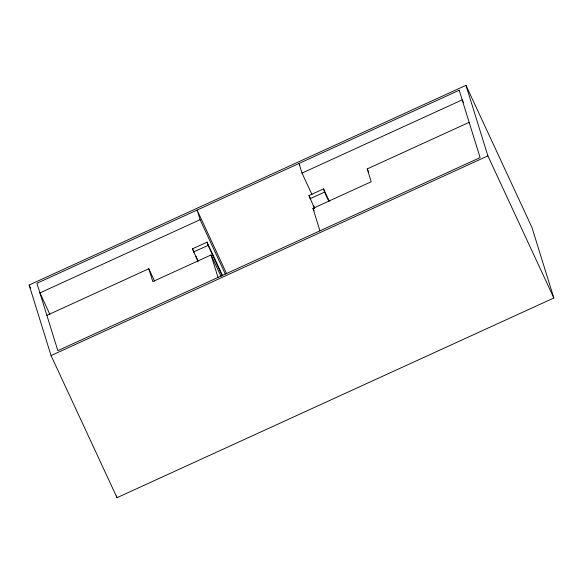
<?xml version="1.0" encoding="UTF-8"?>
<svg xmlns="http://www.w3.org/2000/svg" width="583" height="583" viewBox="0 0 583 583"><rect width="100%" height="100%" fill="white"/><g stroke="black" fill="none" stroke-linecap="round" stroke-linejoin="round"><path stroke-width="0.87" d="M29.15 285.014L465.977 85.322L531.944 227.421L553.85 297.986L117.023 497.678L51.056 355.579L29.15 285.014L30.68 288.315M226.517 273.449L197.098 210.069L200.086 219.689L39.914 292.914L49.883 314.39M311.949 194.496L302.016 173.093L462.188 99.875L463.332 102.353M46.888 315.367L148.811 268.77L154.553 281.13M198.082 261.884L192.499 248.803L207.06 242.142L222.342 275.067M314.565 208.634L308.983 195.545L323.543 188.892L329.278 201.237M319.943 230.832L312.969 208.379L371.211 181.75L367.232 168.924L469.155 122.328M193.49 252.009L208.051 245.348L207.06 242.142M309.981 198.759L324.542 192.099L323.543 188.892M220.986 276.4L211.039 254.975L152.797 281.596L148.811 268.77M51.056 355.579L487.891 155.887L465.977 85.322M487.891 155.887L553.85 297.986M367.232 168.924L368.762 172.218M324.542 192.099L328.746 201.157M299.793 165.12L299.028 163.473L302.016 173.093M308.983 195.545L310.513 198.839M313.574 205.427L314.718 207.898M312.969 208.379L314.113 210.849M200.086 219.689L225.308 274.017M208.051 245.348L222.189 275.81M192.499 248.803L194.022 252.089M195.939 256.207L197.848 260.324M211.039 254.975L218.013 277.428M116.483 495.958L117.023 497.678M459.2 90.248L36.926 283.287L57.841 350.645L480.108 157.607L459.2 90.248"/></g></svg>
